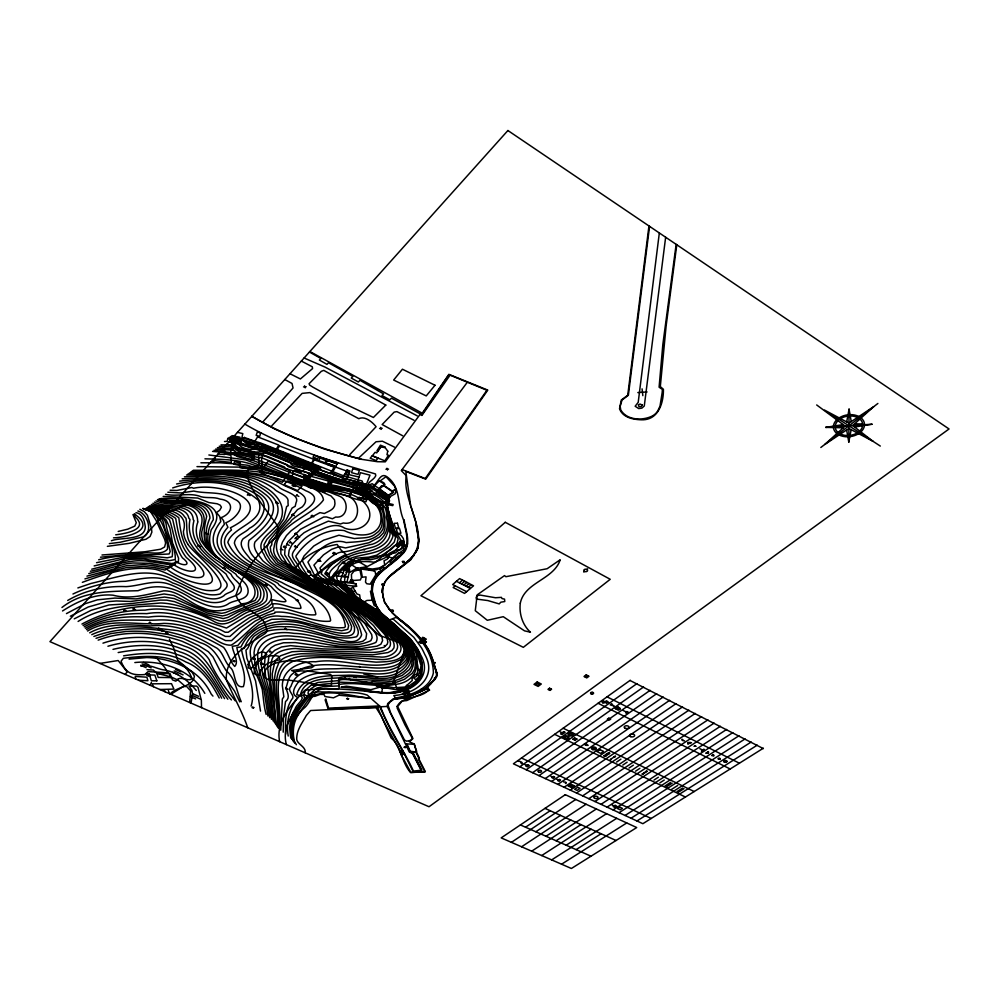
<?xml version="1.0" encoding="UTF-8"?>
<svg xmlns="http://www.w3.org/2000/svg" width="999" height="999" viewBox="0 0 999 999"><rect width="100%" height="100%" fill="white"/><g stroke="black" fill="none" stroke-linecap="round" stroke-linejoin="round"><path stroke-width="1.5" d="M213.411 459.19L213.661 462.125L211.226 461.638M275.899 724.675L272.215 673.9L275.037 660.689L280.544 655.794L291.908 651.76L300.899 651.236L372.59 654.882L387.937 652.572L391.995 650.461L393.943 647.876C395.579 640.097 387.949 634.877 383.741 629.495C364.685 613.661 344.58 598.988 322.789 587.125L291.833 566.158L284.653 554.645L285.04 548.401L287.849 541.92L300.462 529.308L323.688 517.032L326.561 516.958L332.417 518.756L335.676 517.02C348.226 518.756 349.675 499.675 339.073 496.053A13.049 8.716 9.9 0 0 336.163 494.905L330.007 492.332C305.607 485.514 282.193 473.913 257.23 468.119L247.677 465.247L237.887 464.11L220.192 462.774L200.886 462.799M276.723 725.886C279.957 706.181 269.318 683.878 277.797 665.559C279.982 656.48 293.231 654.682 301.111 653.746C327.285 653.933 353.471 656.081 379.558 656.942C389.448 658.491 404.408 649.862 394.205 639.335C373.751 617.657 347.827 601.086 322.115 586.151L296.853 569.018L288.461 555.506L289.173 550.137L291.833 544.867L300.025 536.176L304.071 532.717L311.725 528.508L328.334 521.153L340.434 523.988L343.344 522.964C360.614 526.361 362.362 500.112 347.215 496.203A19.543 13.037 9.7 0 0 342.857 494.48C313.873 487.225 285.989 475.349 257.28 466.421C240.934 459.29 222.49 459.378 204.945 458.816M277.535 727.097L277.535 726.623C281.73 707.255 270.517 684.228 280.969 666.72C284.59 660.127 294.131 657.305 301.336 656.268C327.834 654.782 354.233 658.266 380.569 659.477C391.983 660.514 409.14 652.584 396.64 639.884C374.538 618.344 348.289 600.411 321.441 585.164C313.149 579.82 302.635 575.337 298.139 566.008C296.541 561.276 289.91 557.192 293.294 551.873C298.738 543.481 306.193 535.714 315.721 532.03C324.987 528.296 334.902 521.853 344.717 528.171C358.316 533.516 376.311 522.539 367.482 506.593C357.617 491.171 336.238 492.145 320.729 487.137L276.024 471.59L245.717 459.852L208.866 454.982M328.534 580.332L328.534 579.595M615.684 708.766L616.783 707.841M616.907 707.904L617.994 706.98M616.67 709.253L619.018 707.492M847.851 436.8L848.788 442.12L848.838 436.763M848.85 435.502L849.013 415.984M849.025 414.685L849.075 409.128L850.037 414.635M344.493 576.361L344.505 574.8M420.854 769.792L412.45 753.396L409.34 752.047L387.212 706.443L387.687 703.558L393.256 698.751C409.877 697.389 428.409 691.083 436.613 675.449C433.603 651.148 417.407 631.405 397.689 617.919M214.61 457.867L214.573 460.701L231.356 462.4L230.931 455.344L224.575 453.808L224.5 454.545L218.044 454.021M382.08 592.182C382.03 576.136 400.562 569.48 410.077 559.353C432.917 536.138 401.635 502.934 406.268 475.724L401.298 470.629L467.107 382.542M278.371 728.308C284.565 706.68 266.658 672.315 294.006 660.888C320.679 653.571 349.138 659.877 376.161 662.15C384.977 661.663 405.569 662.499 403.908 648.913C399.8 637.574 388.986 631.156 379.67 624.562C360.651 610.202 342.495 594.417 320.766 584.178C307.355 580.494 302.784 567.494 296.079 557.242L295.929 556.081C306.031 540.509 325.487 527.884 344.28 530.581C355.632 536.363 375.537 538.523 380.432 523.538C384.752 502.322 361.913 494.205 345.691 490.571C298.564 487.362 259.628 454.47 212.55 451.411M405.07 546.191L406.805 546.465L404.458 546.203M230.619 454.12L231.131 448.751L232.892 444.193M420.729 663.174L422.127 663.099L420.754 663.174M435.164 677.934L434.528 677.709M648.95 225.949L627.722 395.304L621.291 400.012L619.517 408.728C622.677 417.557 633.091 419.543 641.308 419.792C658.229 420.492 663.661 403.121 663.411 389.298L660.314 386.588L666.158 325.686L676.785 244.78M649.562 226.361L628.371 395.254L622.027 400.05L620.167 406.343L620.754 409.927C626.91 420.479 642.682 420.916 652.534 415.896A17.208 12.562 -0.7 0 0 657.804 410.826L660.014 406.118L662.162 392.582L662.387 389.423L659.09 387.225L662.837 344.48L676.148 244.343M659.328 232.967L638.211 402.335L635.152 406.243L638.711 408.579L641.895 408.116L644.28 405.994L665.646 237.238M189.648 702.484L190.622 690.784L186.301 686.163L183.017 686.638L170.879 694.305M305.232 752.821C306.144 745.966 295.679 744.18 296.74 737.687C296.99 729.32 303.009 721.753 306.281 715.521L310.602 710.526L375.949 707.504L381.231 715.896L391.096 737.961C401.448 746.465 401.561 762.462 410.552 772.564L425.374 771.703L418.968 759.153L419.355 758.179L416.483 752.022L414.348 744.08L409.253 741.708L412.962 738.561L397.664 706.53L402.185 701.036L406.78 700.549L429.657 690.134C423.027 686.151 436.226 681.443 436.975 675.549L436.9 672.702L431.705 658.254M411.064 643.331C401.61 632.342 386.513 620.903 374.937 610.014L376.81 607.904M586.226 743.805L588.136 745.379L585.726 745.329M419.705 676.248L415.759 679.732L413.723 677.809L416.458 676.423L417.17 675.024L419.705 676.248L417.657 679.832L407.48 687.037L401.81 688.586L396.79 688.573L394.53 680.843M381.718 692.694L382.53 687.974M360.951 569.33L362.362 577.16L366.059 576.873L365.509 582.13L366.783 583.753L370.117 584.19L375.711 574.962L375.237 571.778L372.952 570.691L361.563 569.093L353.933 571.216L351.423 574.425L351.623 579.233L353.134 580.494L360.327 579.957L361.476 577.247L359.89 569.792M846.69 421.915L847.776 416.108M848.026 414.785L849.075 409.128M191.034 703.084L192.545 693.955L191.92 690.371L188.998 685.951L196.641 686.101L198.027 687.437L201.373 700.424L201.511 707.654M848.788 442.12L849.824 436.675M850.074 435.377L851.16 429.657M345.292 582.991L345.429 582.305M417.832 670.229L418.069 669.105M418.181 669.755L420.279 669.992M314.598 576.885L319.418 578.583L346.915 582.405L349.313 571.878L347.115 570.254M364.136 681.88L393.631 687.737L404.957 687.062L412.262 680.519L412.025 678.758L414.335 675.324L416.958 673.663C421.178 663.998 411.625 656.106 412.375 646.428L394.805 629.358L390.372 627.085L377.709 614.934L370.704 609.427L359.702 604.083L351.261 588.686L352.697 586.913L356.568 586.263L356.081 583.828L353.459 583.229L353.134 580.494M616.296 707.604L619.068 709.715L617.295 709.565L620.279 708.853L617.519 706.743M618.506 708.703L619.73 707.841M388.661 503.546L389.585 500.686L377.247 491.158L379.058 489.298L382.929 491.995L380.731 493.381M359.003 477.047L360.452 472.689L369.992 475.162L366.421 484.315L346.94 479.27L348.489 474.525L359.003 477.047L357.255 481.943M383.878 584.09L382.48 589.023L382.954 596.428M411.363 643.344L416.858 652.26L421.141 666.033L418.931 673.588L417.17 675.024M387.724 558.404L388.823 555.506M387.999 558.091L388.836 555.881M388.561 557.467L388.873 556.655M387.874 504.657L388.399 503.421L393.144 504.532L392.769 505.619L387.874 504.657L385.826 508.241M249.138 467.957L246.578 473.801C251.785 493.331 265.672 509.015 277.123 525.212C278.721 529.482 277.784 534.29 275.2 537.974C257.218 553.346 243.182 572.29 236.076 594.867C240.197 612.162 266.858 611.575 266.646 631.98L265.122 633.566C248.601 644.318 224.962 656.106 226.323 679.67C233.067 695.928 241.983 711.101 247.764 727.796M279.633 741.683C275.449 720.941 291.945 704.133 304.77 690.334C326.785 687.312 350.599 689.322 372.215 692.045L386.788 693.343C399.5 693.206 412.662 688.461 420.392 677.971C420.079 673.064 421.153 670.104 422.202 664.997C420.142 653.134 414.098 641.882 404.67 634.278M419.667 673.089L422.102 664.947L418.381 652.297M311.526 473.364C314.348 466.758 290.896 469.093 290.572 462.799C270.791 453.696 250.2 446.615 228.946 441.87M314.023 471.715L314.947 469.043L296.928 463.673C294.118 464.972 294.068 461.925 293.718 460.689L276.186 452.709L268.918 450.387L266.633 450.262L266.109 451.698L254.008 452.11L238.374 448.264L235.09 444.567L234.952 442.12L232.218 441.321L231.256 444.967L220.991 444.855M317.32 469.905L318.044 468.419L306.718 463.861L295.379 460.839L293.906 460.039L293.918 458.816L269.892 448.801C260.776 443.631 249.263 451.173 241.184 442.732L241.096 441.258L227.984 438.199M326.361 460.252L325.075 462.824L318.594 460.564L320.167 458.054M308.666 474.95L306.231 479.32L324.912 485.127L350.649 490.222L363.636 493.881L368.194 495.629L380.844 503.346L382.555 505.631L384.74 516.171L384.965 528.346L383.666 532.642L379.458 537.062L369.068 542.707L345.517 547.927L339.385 546.59L331.643 549.325L323.451 554.92L313.911 565.134L317.532 571.603L317.607 574.125L319.63 576.435L336.788 589.772L346.878 595.704C365.072 608.978 383.266 622.527 399.575 638.049C404.183 644.08 410.114 652.135 406.106 659.927C389.872 679.345 361.426 667.145 340.172 668.606C323.751 669.555 297.24 665.996 290.984 686.338C285.976 690.921 296.341 695.554 291.72 699.437C285.302 709.465 285.165 722.489 285.714 734.078M316.945 469.842L314.473 474.263L357.23 486.438L357.779 488.336L366.346 490.596L368.856 489.572L386.226 500.274L385.926 504.258L387.699 508.541L392.719 532.217L395.604 537.35L394.218 542.17L389.71 546.728L376.698 555.182L368.993 557.117L355.844 558.229L348.251 561.913L341.296 568.681L340.147 572.552L336.663 577.372L337.362 580.219L354.62 596.828L375.324 610.664L382.979 617.557C399.125 628.421 422.477 649.85 410.776 671.465C400.986 681.955 385.477 683.204 372.065 681.418C371.079 685.326 334.777 674.063 338.848 683.116C331.993 683.803 324.875 683.566 318.044 684.964C314.248 685.913 303.871 692.22 309.815 695.379C299.45 708.603 286.451 723.913 293.681 741.832M415.971 683.366L420.279 677.834L420.691 674.35L419.93 673.463M331.243 579.707C337.987 572.102 345.142 565.946 354.483 561.201L360.164 562.549L367.207 566.608L375.874 562.037L394.667 545.579M392.532 613.074L384.503 602.31L382.242 592.195L383.728 584.053L381.73 584.515L383.803 585.139L385.714 580.894L389.485 576.685L410.776 559.777L417.994 548.226L418.906 540.409L418.281 536.176L415.871 522.502L411.138 507.08M449.762 375.624L421.903 415.434L419.955 414.51L385.302 461.85L377.435 461.713L361.188 459.265L324.138 448.963L295.192 438.074L274.613 428.946L251.723 416.433M605.107 702.272L606.281 700.774L607.479 701.373L606.318 702.871L602.659 701.036M251.149 706.106C256.843 687.062 244.368 667.344 241.396 648.826L244.181 648.388C253.833 620.679 288.461 620.754 311.713 628.571C318.119 627.584 356.131 646.003 354.47 628.321L354.608 627.597C342.357 594.617 302.847 586.713 275.374 571.453C264.036 565.971 244.805 555.506 248.988 540.422C262.675 529.657 286.563 509.415 264.448 493.693C241.221 475.112 209.965 477.197 182.155 478.833M151.398 682.429L150.112 685.264M391.333 610.377L392.595 611.488L393.406 610.938L392.844 610.227L391.371 610.339L393.219 611.251M263.149 421.566L293.044 387.999L292.033 383.466L284.79 379.533M337.924 572.714L340.372 569.992M338.374 572.452L340.222 570.379M338.811 572.19L340.085 570.766M405.619 563.286L414.011 555.481M430.532 683.753L434.927 679.17M239.673 467.569L249.138 468.943L260.677 467.52L261.988 465.621L261.563 457.929L262.387 455.994L263.624 455.544L300.899 470.641C322.165 476.685 343.294 485.589 365.222 489.71L368.843 486.863L371.853 486.875C377.322 485.039 379.795 472.102 386.463 476.461C401.373 486.276 397.177 505.506 403.559 519.88M123.826 610.676L124.688 609.765M271.753 425.811L302.135 393.381L309.927 392.595L358.803 418.693C364.91 415.634 372.39 422.077 376.086 426.723L349.675 454.72M132.967 609.215L133.829 608.291M205.082 533.578L206.044 532.542M197.964 546.278L198.926 545.267M247.29 495.029L248.314 493.943M425.537 689.048L430.669 683.803M329.021 579.482L327.46 582.317L327.972 583.753L339.498 585.277L351.261 588.686M149.063 623.014L149.937 622.115M275.724 502.897L276.773 501.81M157.992 628.983L158.866 628.096M375.711 574.962L378.484 572.102L379.57 572.589L375.124 577.672L372.078 583.803L370.891 583.541M161.651 630.881L162.525 629.982M222.952 568.231L223.901 567.245M296.116 495.829L297.19 494.742M165.447 633.066L166.321 632.167M291.745 515.122L292.794 514.06M311.039 516.246L312.1 515.184M294.68 534.09L295.716 533.054M280.319 549.425L281.343 548.414M283.329 547.052L284.353 546.028M286.576 544.842L287.6 543.831M289.648 542.844L290.684 541.833M294.992 538.698L296.029 537.674M296.94 536.825L297.977 535.801M294.48 546.753L295.517 545.741M402.41 561.513L403.596 562.762L404.508 562.212L404.008 561.426L402.46 561.475L404.32 562.487M264.723 585.102L265.697 584.153M691.495 742.682L689.984 743.443L687.924 742.644M285.739 579.507L286.738 578.546M292.52 472.49L294.942 470.317L301.086 472.302L304.245 469.418M683.141 740.047C681.43 737.849 680.781 741.071 684.515 740.833M359.253 457.505L376.049 441.758L382.405 441.208L394.43 447.102M284.59 629.158L285.552 628.259M269.505 651.947L270.442 651.073M397.215 546.303L402.422 541.52M402.734 562.587L404.008 561.426M383.079 556.218L385.664 553.883M383.953 555.781L385.302 554.57M384.39 555.569L385.114 554.92M382.305 585.252L383.479 584.103M690.584 742.457L688.161 742.482M406.518 685.814L407.317 685.102M407.043 685.564L408.491 686.151M273.251 694.492L274.163 693.681M285.602 688.723L286.526 687.911M391.683 611.338L392.907 610.252M389.21 576.56L410.214 559.428L416.133 551.96L417.832 548.189L418.731 540.397L415.696 522.502M344.255 678.908L345.217 678.071M455.182 585.801L453.159 587.537L464.585 593.394L473.538 585.801L459.602 578.596L452.709 584.527L466.62 591.67M459.378 582.804L462.525 580.107M348.401 679.258L349.375 678.433M461.588 583.94L464.735 581.243M353.908 677.072L354.882 676.236M463.786 585.077L466.933 582.392M465.996 586.213L469.143 583.528M468.194 587.337L471.341 584.665M377.722 707.392L379.433 705.956C386.089 721.403 393.681 736.001 402.31 750.336L399.475 750.411C392.445 735.976 383.454 722.702 377.722 707.392L328.097 708.878L325.15 699.999L325.749 698.9L328.534 708.116L379.433 705.956M420.142 642.694L425.087 638.548M403.596 694.355L408.291 690.534M583.703 572.015L584.49 571.378M586.875 569.48L587.662 568.843M520.654 762.612C523.339 766.171 523.563 760.838 517.669 761.238M877.884 403.459L820.828 447.49M549.75 690.047L550.998 689.123M584.89 676.635L586.625 675.361M630.307 680.219L513.399 763.81L642.856 823.7L763.323 748.226M519.83 766.795L636.937 683.616M611.85 703.733L610.227 704.882L614.135 706.056L611.313 704.108M526.236 769.754L643.543 686.987M572.951 739.223L574.7 737.986L576.898 739.06L575.149 740.284L572.951 739.223L576.898 739.06M608.853 718.718L608.304 719.105L609.777 719.193M532.617 772.702L650.112 690.346M538.961 775.636L656.655 693.693M545.292 778.571L663.161 697.015M551.585 781.48L669.63 700.324M385.227 619.143L386.188 618.481M557.854 784.377L676.086 703.621M603.983 755.831L608.666 752.647L609.865 753.221L605.194 756.405L603.983 755.831L606.356 755.606L606.293 754.27L608.666 754.045L608.653 752.647M565.734 782.941C564.273 784.715 568.706 781.618 563.648 781.98M564.098 787.262L682.504 706.905M568.331 786.051L571.016 784.227L574.425 785.813L571.728 787.624L568.331 786.051L574.425 785.813M615.272 756.168L610.164 759.627L611.026 759.34M570.304 790.147L688.885 710.177M616.57 762.075L620.903 759.165M525.549 827.222L550.187 810.713M576.498 793.006L695.254 713.423M622.814 765.072L627.147 762.175M511.413 842.344L575.724 799.475M347.627 566.033L353.459 562.162M348.551 565.721L352.984 562.774M349.463 565.397L352.497 563.386M350.387 565.072L352.01 563.985M582.654 795.853L701.573 716.658M629.02 768.056L633.366 765.172M535.814 831.767L560.514 815.384M588.798 798.688L707.879 719.879M635.539 771.191L639.897 768.318M521.578 846.777L586.076 804.232M594.904 801.523L714.148 723.089M546.003 836.275L570.779 820.017M642.057 774.312L647.102 771.016M600.986 804.332L720.391 726.285M531.68 851.173L596.353 808.965M607.042 807.13L726.61 729.457M556.118 840.758L580.956 824.625M653.995 780.044L658.366 777.222M702.085 750.249L702.834 749.762M701.635 750.761L703.683 749.437M701.41 751.023L704.095 749.275M541.708 855.544L606.555 813.661M613.074 809.927L732.804 732.629M411.488 686.138L414.785 684.015M659.864 782.866L664.235 780.044M705.893 753.234L708.453 751.585M566.171 845.204L591.071 829.207M619.08 812.699L738.96 735.776M711.85 755.644L713.423 754.632M664.984 786.001L670.616 782.392M551.673 859.889L616.683 818.318M666.558 786.75L672.19 783.154M625.062 815.471L745.092 738.91M576.148 849.625L601.111 833.74M671.465 789.447L677.734 785.464M631.018 818.231L751.198 742.032M561.563 864.197L626.735 822.951M677.047 791.595L682.692 788.024M678.371 792.219L684.015 788.661M636.95 820.966L757.267 745.142M356.181 568.506L349.962 572.352L344.293 567.969M67.707 600.461C85.165 590.172 105.894 585.739 125.974 586.638C139.336 585.938 152.51 580.044 165.921 583.229C185.115 588.286 205.682 609.939 225.724 600.062C230.394 596.028 244.705 595.791 240.597 586.425C238.636 581.468 232.892 579.258 231.056 574.188C214.398 560.938 186.95 546.141 194.006 520.554L193.269 519.755C192.32 502.734 164.947 508.316 154.42 502.06M62.537 610.963C77.51 601.311 94.93 593.443 113.149 595.204C130.207 599.762 146.965 594.542 163.524 590.859C178.709 590.222 189.66 603.671 203.484 607.991C216.408 614.16 230.806 608.99 242.982 603.658C255.207 602.747 258.566 591.158 251.111 582.717C236.301 567.844 214.161 560.377 202.422 542.644C195.654 534.028 204.083 525.124 201.548 516.171C194.33 499.8 170.879 505.544 157.505 499.637M125.137 674.387L127.185 671.927L118.182 660.526L99.937 663.411M170.055 693.955C176.423 686.625 193.094 687.062 194.405 676.211L192.108 672.165L177.672 660.264L173.601 647.789L169.38 639.21M66.458 613.598L85.39 603.633L97.39 599.837L114.798 598.089L136.039 598.901L164.048 593.968L173.976 595.479L196.066 606.655L208.079 611.425L221.666 613.324L225.587 612.562L255.22 600.387L257.492 596.828L257.867 594.155C258.441 583.791 246.566 577.322 238.699 572.752L221.541 560.601M87.587 631.006C110.839 616.957 138.461 625.898 163.749 623.388C178.521 623.501 192.807 627.896 205.981 634.365C214.385 637.662 221.591 645.616 231.131 645.154C247.215 636.038 259.253 612.512 281.568 616.445C303.197 615.996 323.114 629.832 344.555 627.547L345.329 626.51C343.294 604.557 317.457 595.579 300.562 586.8C276.661 573.289 240.047 570.441 227.822 542.345C232.567 526.036 267.195 522.015 258.479 500.487C235.864 480.107 200.687 478.459 172.677 487.924L172.677 487.924M86.476 629.632C108.079 616.371 133.991 621.253 157.817 620.017C178.097 618.943 197.552 626.311 215.26 635.526L225.562 640.571L231.568 640.621L242.582 630.282L255.095 621.103L267.07 615.259L274.812 613.174L274.825 612.187C293.893 610.501 311.313 622.839 330.032 621.203L330.644 620.367C327.06 597.877 298.676 592.382 281.905 582.504L266.358 575.362C253.983 569.043 206.93 549.925 231.481 530.007L230.419 527.784C281.93 501.585 220.105 482.255 193.581 488.249L191.833 487.512L176.91 490.447L170.105 490.234M415.871 683.441L414.51 682.954L415.996 682.916M70.355 616.221L88.249 606.992L106.743 601.735L116.433 600.961L130.457 601.485L164.573 597.065L174.263 598.563L207.73 613.124L222.452 615.958L226.81 614.959L257.405 601.86L259.877 598.801C266.895 578.284 231.081 573.251 222.19 561.076M72.952 594.005C89.211 586.376 107.38 581.505 125.337 581.293C140.896 579.083 158.242 573.863 172.665 582.966C187.637 587.187 208.691 606.368 223.888 595.729C226.548 592.045 236.701 592.17 233.891 585.714C231.443 581.768 227.922 578.508 226.099 574.088C209.053 560.302 184.765 544.88 189.997 519.443L188.886 518.244C186.264 504.632 162.238 509.053 152.884 503.271M89.673 632.829C108.092 622.652 130.082 624.675 150.237 625.973C176.736 623.064 201.224 634.74 223.614 647.377C228.321 653.121 229.92 661.538 234.728 666.445C239.46 661.638 232.717 652.247 232.305 646.328L237.874 645.454L247.927 633.553L259.091 624.825L271.765 619.293L282.242 619.03L296.778 620.679L327.123 628.433L341.633 630.744L347.827 629.308L348.651 625.661C335.115 589.947 289.797 585.339 260.664 567.956C249.563 562.762 238.162 555.556 234.378 543.081C235.202 535.202 244.955 533.291 249.525 528.234C261.526 522.34 271.391 503.996 257.392 495.005C233.591 479.582 203.671 478.171 176.598 483.991M85.365 628.246C104.458 617.382 127.06 615.884 148.539 617.145C172.952 613.261 196.303 623.364 218.069 632.617L225.374 636.413L229.882 636.45L238.836 628.546L252.372 619.305L273.838 610.002L273.876 608.016C288.212 606.755 301.323 616.058 315.409 614.81L315.859 614.185C313.037 596.878 290.971 593.556 278.821 584.752L278.122 583.503C260.489 572.127 201.174 556.793 227.922 527.185L225.799 522.739C234.615 519.767 248.589 504.77 234.328 499.125C222.078 490.821 206.993 494.18 193.794 491.046L181.106 492.957L167.857 492.232M345.954 572.315L347.927 571.278M393.906 699.063L406.181 697.414L414.235 694.005M74.238 618.843L91.109 610.327L108.953 604.969L130.532 603.658L160.302 600.099L166.721 600.149L174.538 601.635L207.38 614.81L223.239 618.593L228.034 617.345L238.262 611.825L259.578 603.321L262.25 600.761C273.077 579.745 231.631 573.401 222.839 561.55M91.771 634.652C118.581 622.215 149.463 627.509 177.76 630.644C191.995 633.578 204.52 641.333 217.07 648.239C223.639 653.046 224.688 662.886 231.156 668.343C235.677 673.351 233.916 688.611 243.369 686.613C247.702 673.776 238.823 660.139 236.85 647.577L241.034 646.915C253.421 619.929 286.663 616.745 311.638 626.41C317.357 626.273 351.236 641.046 351.423 627.722L351.636 626.635C348.052 616.408 341.458 607.08 332.068 601.46A201.498 115.759 10.7 0 0 313.411 590.409C292.445 579.782 269.305 572.652 250.2 558.928C246.316 553.359 237.387 545.816 243.032 538.811C256.581 530.069 280.657 510.526 261.763 495.067C238.374 477.397 207.317 477.797 179.62 481.143M84.241 626.848C103.234 616.246 125.275 612.887 146.803 613.648C172.715 609.165 196.915 621.266 220.304 629.707L225.187 632.242L228.197 632.267L249.65 617.519L268.656 609.49L272.852 606.818L272.914 603.833C282.505 602.984 291.271 609.215 300.687 608.391L300.986 607.966C298.938 594.942 280.919 594.855 274.688 585.114C255.507 571.578 196.853 557.13 224.363 524.35L223.551 520.604L221.154 517.657C233.254 513.049 234.478 500.711 219.955 499.088C213.848 496.64 207.193 498.376 200.974 496.728C190.06 492.132 177.21 496.953 165.534 494.318M61.95 607.492C83.991 590.047 111.925 591.52 138.012 590.709C158.017 582.904 174.763 587.312 192.033 598.838C202.61 603.858 216.159 610.926 227.547 604.383C233.267 599.525 248.876 600.786 248.114 590.471C247.64 583.616 241.358 579.932 236.775 575.786L236.026 574.3L219.256 562.087C205.969 553.833 191.184 538.661 198.014 521.665L197.652 521.266C197.452 501.186 168.456 506.98 155.956 500.849M78.097 621.453C102.785 605.569 132.467 605.531 160.614 602.984C181.256 603.546 199.725 614.46 218.968 620.729C230.507 623.576 238.699 611.55 249.413 609.49C255.344 606.755 262.387 605.931 266.421 600.549C273.439 578.733 233.754 574.15 223.489 562.037M83.092 625.461C102.023 615.059 123.526 610.239 145.055 610.127C172.49 604.994 197.552 619.193 222.552 626.773L226.511 628.059L246.928 615.721L267.832 607.08L271.878 603.633L271.94 599.625C299.25 605.943 279.433 597.227 271.291 586.725C250.687 570.916 192.507 557.38 220.791 521.528L219.705 516.508L216.496 512.562L219.73 510.227L221.453 507.23L220.205 505.182L217.183 503.771L208.853 502.559L197.702 498.039L163.174 496.441M93.881 636.475C127.622 624.088 167.944 627.135 200.225 642.669C214.373 646.753 219.143 659.303 226.086 670.554C235.789 678.783 236.413 691.158 241.271 701.735M394.193 692.407C404.807 692.157 414.51 685.714 420.966 677.684C424.463 665.384 420.404 652.672 413.111 642.582L412.025 643.306L413.499 643.056L410.414 639.522L380.482 612.275L376.074 605.531L372.265 591.708L372.49 584.89L375.237 578.521L381.156 571.703L403.908 552.509L407.53 543.706L395.417 552.859L354.97 561.001L353.521 559.89L328.246 579.495L328.047 595.604L367.757 625.162L379.333 635.364L406.805 645.217L392.707 683.503L370.916 689.685L346.316 686.176L340.984 687.287C363.112 687.487 386.251 698.426 407.692 688.511M81.943 624.05C122.602 602.222 174.45 598.676 215.26 622.165C228.746 628.846 238.936 614.26 251.024 610.951C262.075 608.891 278.709 601.535 267.894 588.324C250.2 569.53 199.925 565.734 211.313 529.67C234.615 498.926 177.06 497.802 160.864 498.513M96.016 638.311L110.727 633.628L125.687 631.505A91.159 51.449 11.4 0 1 150.674 632.03L168.756 634.552L183.604 638.573L198.314 645.429L208.416 651.76L212.987 656.905L220.592 671.84L234.44 690.896L239.785 701.922M98.164 640.147C124.925 629.807 155.107 632.055 181.88 641.196C191.858 645.766 203.297 650.012 209.303 659.839C215.222 675.037 225.387 687.849 235.152 700.736M77.86 587.936L90.872 583.503C117.095 577.372 148.501 565.134 173.951 580.394C188.174 585.951 204.183 598.351 220.155 593.943C224.713 588.623 230.956 586.65 224.226 579.907C217.083 565.397 199.788 558.778 191.371 544.842C185.265 537.137 187.662 527.247 185.989 518.319L184.503 516.733C178.858 506.768 160.889 509.19 151.361 504.483M163.811 514.56L186.388 504.47L186.638 503.471L179.92 496.578M414.048 693.855C424.038 691.345 431.605 684.115 436.825 675.524L436.75 672.702M425.661 689.123L406.031 697.252M386.238 620.267L387.649 619.705M82.343 582.342C105.632 573.751 130.657 565.234 155.832 569.455C173.389 574.15 187.824 587.362 206.144 590.409C246.204 594.168 192.707 552.772 188.174 544.592M388.399 620.329L396.703 617.157C412.125 629.432 429.071 642.507 433.491 662.886M380.419 616.995L382.492 616.221M355.806 568.643L367.207 566.608M408.379 641.97L409.827 641.495M411.026 640.484L409.665 640.933L410.726 641.995L412.137 641.758M102.959 643.156C129.346 634.353 158.966 635.826 184.653 646.241C210.002 653.858 215.21 682.329 231.431 699.937M84.927 578.921L106.831 572.29L126.398 567.632L143.581 566.47L154.608 567.519L165.047 570.054L166.433 569.018C190.846 587.474 238.674 594.979 194.006 556.618C182.53 546.553 180.544 531.643 178.833 517.794C170.529 510.814 158.878 509.415 148.676 506.468M107.917 646.241C132.055 639.248 158.841 639.697 182.268 649.075C206.056 656.143 214.211 681.218 227.872 699.225M687.911 744.243L688.711 743.656L687.649 742.831M86.938 576.136L126.336 565.734L143.619 564.622L153.396 565.571L166.683 568.419L169.355 567.956L169.468 566.333C187.562 580.831 223.614 584.89 190.135 557.03C180.07 546.378 178.084 531.943 175.687 518.381C167.632 512.262 157.343 509.615 147.577 507.192M112.987 649.375C134.815 644.118 158.766 643.506 179.895 651.897C202.248 658.491 213.174 680.219 224.563 698.626M88.749 573.576L126.286 563.823L132.83 562.986L149.675 563.286L168.332 566.783L172.34 566.083L172.502 563.661C184.64 573.389 208.691 576.048 186.276 557.442C177.41 546.253 175.874 532.18 172.552 518.968C164.935 513.311 155.881 509.74 146.491 507.904M365.222 484.003L361.513 485.164C316.009 475.699 275.537 450.287 230.082 440.596M118.207 531.456L127.847 529.145L134.803 526.086L136.289 522.714L132.967 514.572M118.169 652.547C137.612 649.025 158.729 647.215 177.522 654.707C198.664 660.888 212.125 679.42 221.666 698.201M90.347 571.253C110.664 567.182 130.719 557.305 151.836 561.875L172.477 565.134L175.325 564.223L175.549 560.963C181.431 566.271 193.606 566.495 182.43 557.854C174.488 546.241 173.963 532.28 169.43 519.542C162.7 513.636 154.321 510.114 145.429 508.578M341.121 605.332L356.693 601.673L379.47 616.046L385.552 617.432M96.553 562.687L122.203 557.479L136.401 556.268L151.011 556.143L167.233 557.804L172.178 556.768C174.338 545.054 164.972 534.153 163.524 522.564C160.439 514.11 151.91 510.576 143.806 508.903M91.721 569.193L130.769 559.253L143.719 559.04L171.616 563.498L178.309 562.35L178.596 558.266L172.565 543.006L169.892 528.084L166.309 520.129L161.176 515.047L157.867 513.249L144.405 509.228M404.233 690.284L387.312 693.244L369.368 691.57L362.088 689.884M606.755 702.309L605.444 701.835M94.143 565.933L124.188 558.741L133.591 557.754L150.374 557.942L169.43 560.664L175.25 559.552C175.986 547.215 167.12 535.789 166.009 523.289C162.562 514.123 152.785 510.939 144.093 509.065M356.168 568.643L358.229 568.256M607.067 701.897L608.691 702.422L606.318 702.871M392.17 693.144C412.312 692.095 433.341 676.585 420.554 654.732A140.547 83.029 9 0 0 417.42 648.501L410.139 638.511L389.31 620.192M406.968 688.86L397.028 689.872L376.361 686.201M98.689 559.752C121.791 553.821 145.904 555.419 169.106 553.97L170.205 551.51C166.496 535.839 163.262 511.538 143.469 508.728M833.416 427.56L825.711 427.385L833.416 426.148M835.239 425.861L843.268 424.575M854.595 427.023L862.636 425.736M864.472 425.449L872.239 424.213L864.51 424.737M115.709 534.815C123.214 533.891 149.338 530.044 135.652 517.357L133.616 514.323M113.511 537.824C125.986 537.524 156.581 530.794 135.989 515.109L134.628 513.686M355.294 591.321L353.271 591.67M111.389 540.759C120.367 537.05 145.08 540.834 145.292 526.935C144.605 521.128 142.82 513.786 136.014 512.612M123.589 655.831C144.43 652.547 166.958 651.136 185.976 662.05C202.085 668.231 211.526 683.453 219.231 697.989M129.058 659.128L146.716 657.554C172.49 658.216 199.613 669.492 211.214 694.093L212.962 696.091M100.487 557.205L142.033 553.271C150.037 551.598 161.651 555.706 167.407 549.25C168.781 539.023 161.001 529.745 158.092 520.317C155.807 513.636 149.825 509.79 143.169 508.566M394.355 698.726L406.106 697.327M308.679 474.937L309.74 473.538L288.811 466.87L287.45 466.096L287.45 464.885L268.606 456.855C258.104 452.535 244.518 457.267 234.877 448.763L234.79 447.302L233.154 446.828L232.58 449.001L217.445 447.652M101.985 554.994L144.855 551.773L160.627 549.225L164.598 546.99L165.622 543.019L164.723 539.448L156.056 520.354L150.499 511.638L142.869 508.379M134.84 662.562C161.089 659.69 190.896 669.293 204.82 693.368M140.809 666.071C149.613 663.636 156.443 669.105 164.81 670.067C177.81 672.602 188.049 680.444 196.266 690.484M107.38 546.341L129.121 543.356L145.941 539.26L150.1 536.463L151.873 532.117L151.486 528.608L147.377 515.209L144.143 511.5L139.823 509.278M404.67 753.995L401.036 754.257L399.5 750.811L402.884 750.599M303.521 386.925L306.218 386.738M614.909 756.405L615.559 756.368M614.41 756.743L615.059 756.705M613.935 757.067L614.585 757.017M637.837 392.57L647.09 391.945M825.711 427.385L833.391 426.86M835.176 426.735L862.711 424.862M346.915 582.405L352.772 582.005M379.545 428.509L382.192 428.334M282.467 453.371L285.027 453.209M397.639 533.416L400.936 533.204L399.513 528.508L396.203 528.721L397.639 533.416L401.223 535.427L403.359 538.573L404.345 544.243L403.521 549.55L401.136 551.985C390.022 556.992 383.791 572.09 369.355 570.079M385.939 469.243L388.511 469.08M109.328 543.618L120.117 542.27L143.257 536.925C153.571 532.067 147.577 513.511 137.874 510.988M296.241 600.436L298.501 600.324M286.388 744.617C281.031 724.675 296.253 708.378 308.591 694.804C314.435 690.434 322.202 692.507 328.908 691.845C341.646 693.094 354.907 690.908 367.207 695.079L380.507 706.78L387.212 706.443M232.904 661.263L235.052 661.163M312.762 685.252L314.935 685.152M346.603 698.801L348.776 698.688M251.998 707.629L254.083 707.542M403.896 747.302L405.994 747.202M723.751 761.488L726.985 761.35A1.623 0.912 -1.3 0 0 724.6 760.626A1.623 0.912 -1.3 0 0 724.525 762.212A1.623 0.912 -1.3 0 0 726.985 761.425M645.804 771.465L646.89 771.415M645.816 771.59L646.915 771.54M644.205 772.514L645.317 772.589M642.457 773.663L643.543 773.613M642.469 773.775L643.568 773.738M403.796 541.058L401.236 541.071M372.24 600.249L366.92 600.449L364.098 601.997L366.346 605.431L365.359 605.094M159.852 689.51L173.926 689.085L171.491 683.691L152.16 683.828L153.446 686.713M196.978 466.62L238.986 467.12L256.743 469.605L293.531 480.294L314.735 488.424L329.483 495.329A6.543 4.371 10.1 0 1 330.944 495.904L334.553 499.887L334.977 503.696C334.727 509.665 328.459 511.226 324.363 513.498L319.992 512.624L303.708 521.428L291.121 530.769L286.476 535.526L282.417 542.12L280.919 546.653L280.856 553.783L286.8 563.299L321.541 587.025L344.205 600.549C355.831 607.542 422.527 651.198 371.391 652.447C346.141 651.323 320.791 651.398 295.679 648.476C286.725 648.688 271.041 651.71 271.453 663.224L270.991 663.736C268.107 683.553 275.662 703.483 275.137 723.488M184.428 476.835C214.285 475.611 248.276 473.339 271.691 495.891C289.073 514.035 266.533 529.557 254.932 542.02C252.21 548.901 259.253 555.581 262.7 560.676C277.597 573.913 298.451 579.108 315.634 589.023C330.082 597.539 346.965 605.257 354.108 621.54C355.981 625.998 360.889 632.005 356.618 636.7C332.804 642.819 308.778 625.199 284.228 626.798C274.3 625.824 264.123 628.746 256.181 634.777C250.062 637.587 250.212 647.352 245.941 650.074L246.903 658.304L255.582 680.968L260.514 711.101M224.5 441.508L227.21 441.383L227.722 438.598L238.024 441.695L238.137 443.656C241.795 449.413 251.174 449.987 257.542 449.1C269.543 446.478 281.818 455.044 293.818 459.752C296.366 465.746 310.876 463.499 316.633 468.818L311.888 476.585L355.607 488.211L355.881 489.16L366.521 492.02C372.377 492.907 383.366 499.35 386.101 504.707M220.492 451.298L224.812 451.386L223.838 447.564M854.632 423.801L862.674 423.988M835.239 427.609L843.256 427.797M219.206 446.266L231.918 446.99L232.68 444.08L234.865 444.717L234.977 446.665L237.6 449.612L252.859 453.384L263.886 453.758L264.46 452.547L317.819 473.538L355.032 485.039L364.023 486.201L368.181 484.64L369.068 482.554C370.791 480.694 377.547 476.66 375.462 473.938C330.731 460.889 285.277 447.827 244.855 424.113M146.978 669.667L153.409 670.054L156.955 673.413L170.804 676.81L178.197 680.219L185.514 686.625M187.962 473.963C217.12 474.013 249.088 470.329 274.138 488.848C277.397 492.919 289.535 495.429 287.974 502.072L288.187 505.644L286.638 506.543L283.716 519.093L276.96 528.721L267.02 539.198L264.011 544.78L264.485 549.65L266.795 554.757L270.342 560.589L274.375 564.622L324.775 592.057L349.837 609.29L360.876 623.064L366.645 633.628L365.896 638.861L362.862 641.258C339.972 647.739 317.07 633.89 294.043 633.366C279.995 631.181 260.427 632.817 254.745 648.301L254.033 652.647L254.832 662.662L256.706 670.204L264.023 689.847L267.957 716.083M168.032 672.802L148.102 671.59L144.855 674.562C133.004 675.374 126.124 674.15 121.041 661.263L123.314 658.304C144.655 655.619 184.128 651.835 191.87 678.783C187.6 682.217 179.62 674.562 175.886 681.156L172.452 679.869L170.105 673.713L168.032 672.802L164.585 667.257L155.507 656.568M186.526 475.012L222.465 474.5L244.343 477.435A52.922 34.366 12.5 0 1 262.275 485.676C274.151 491.658 286.089 503.833 281.343 518.244C277.198 531.381 252.435 538.586 263.886 554.333C266.908 562.3 273.664 567.332 281.281 570.566C299.613 580.307 319.118 588.049 336.139 600.087C348.876 607.367 358.653 620.704 361.638 634.865C357.18 647.901 338.736 638.149 329.845 637.587C310.889 632.479 290.734 627.172 271.016 630.357C258.554 632.092 248.014 643.156 250.612 656.218C252.21 668.094 259.053 678.321 262.337 689.697C263.399 697.989 263.861 706.368 266.159 714.447M356.568 586.263C342.17 585.064 327.572 582.692 313.561 579.058M189.36 472.952C219.418 473.051 251.636 470.005 278.446 486.75C282.505 491.421 300.537 493.943 296.004 502.822L295.192 506.281L292.083 508.091L286.089 519.942L269.468 540.621L266.995 547.377L269.718 555.182L276.211 563.586L291.508 571.615L324.613 591.321L351.498 609.278L356.381 613.536L365.11 623.925L371.715 634.652L372.115 637.762L370.879 640.671C347.115 651.972 319.867 637.662 295.117 636.438C281.793 634.715 264.51 636.238 258.304 650.199L257.567 653.958L258.004 663.736L259.69 672.439L265.722 690.009L269.718 717.707M138.599 680.244L147.914 680.706L146.903 677.21L135.24 676.398L135.677 678.983M356.081 583.828L320.179 579.158L315.359 576.373L324.712 568.643L345.055 556.006L354.483 561.201M190.697 471.99C221.753 472.527 254.345 469.18 282.779 484.64C290.172 489.173 314.41 494.542 302.197 506.93L297.527 509.64L280.045 529.907L271.903 542.057L271.74 544.755L270.254 547.09L270.766 551.286L272.64 555.606L278.059 562.537L288.286 567.907L321.166 588.773C337.237 598.451 354.295 607.717 366.583 622.115C370.292 627.959 380.656 634.84 375.849 642.469C350.337 653.021 321.541 641.595 295.192 639.51C282.954 638.111 268.207 640.072 261.85 652.085L261.189 664.81L262.675 674.662L267.42 690.159L271.441 719.317M192.008 471.091C230.856 469.992 270.991 470.529 305.731 490.721C329.795 500.112 297.939 512.949 291.034 520.929L290.846 521.64C283.154 528.259 275.387 536.725 274.126 547.077C271.678 553.808 278.459 562.062 285.04 564.185L343.156 601.423L362.05 614.71L373.564 625.636L381.843 636.7L382.605 640.659L380.831 644.268L377.01 646.153L361.675 648.426L324.613 646.665L295.279 642.582L283.404 642.782L275.225 645.204L271.241 647.602L265.409 653.97L264.373 665.883L265.659 676.885L269.118 690.321L273.077 720.891M215.722 449.013C221.316 449.825 233.167 449.687 234.765 450.836L236.064 452.297L259.503 457.854L260.614 457.342L284.34 466.958L285.252 468.281L306.905 475.599L304.633 479.333L306.243 480.069C330.232 493.231 392.42 483.641 383.029 528.933C376.074 542.182 358.629 541.495 346.166 542.594C331.281 537.1 316.358 551.073 307.929 562.125L314.023 574.325L316.758 577.21L330.731 587.549L345.017 595.691C363.299 609.015 381.456 622.714 398.401 637.674C402.335 642.819 407.417 648.851 406.143 655.756C399.15 669.929 379.183 668.581 365.821 667.232C342.345 666.758 314.123 659.04 293.319 673.226C288.162 676.435 287.924 682.829 285.939 687.974C287.412 692.856 290.534 697.764 285.514 701.585L283.479 716.783L283.216 732.142M193.269 470.229L193.681 470.254C226.536 470.442 260.314 467.482 291.521 480.382C301.174 486.263 321.291 486.525 323.476 499.862C311.126 518.056 260.065 530.169 281.768 560.427L364.897 615.297L373.251 622.052L384.253 633.965L386.913 637.724L387.849 642.107L387.212 644.218L383.978 647.302L370.204 650.012L323.301 648.925L290.497 645.641L281.543 646.99L274.725 650.312L268.956 655.868L267.557 666.957L274.325 722.289M214.086 450.262L233.516 452.997L234.078 452.272L235.302 453.633L251.598 457.579L301.71 477.01C306.606 476.535 302.035 479.295 303.933 479.995C327.31 491.246 358.803 486.088 378.459 505.307C381.968 513.848 385.926 527.297 376.198 533.291C370.217 538.911 361.738 537.512 354.495 538.573L338.936 535.214L323.701 540.159L313.773 546.028L304.008 556.018L302.048 560.027C309.478 577.584 325.587 587.774 342.819 595.379L397.227 637.3L400.324 641.046L404.957 649.662L405.094 654.545L402.272 658.816C375.699 673.826 344.255 656.905 315.597 661.788C300.824 660.751 282.417 668.781 282.342 685.701L283.841 696.778L282.355 699.025L280.756 730.207M343.044 576.473L345.929 576.735M335.839 575.861L348.476 577.035M360.864 567.619L372.49 569.005L379.408 567.932L384.677 565.034L384.053 560.739L387.262 559.178L389.535 553.196L394.867 550.511L400.449 549.712L402.472 547.165L400.424 539.735M339.485 585.289L318.044 581.955M377.847 686.588L387.462 687.899M380.095 687.275L385.09 687.949M381.218 687.612L383.903 687.974M382.142 687.924L382.917 688.024M240.272 466.233C245.966 466.433 254.795 469.642 258.991 464.485L258.566 456.518L259.765 453.921L226.848 444.205M550.699 688.96L549.462 688.786L550.099 689.447L548.901 689.198L549.45 689.897M588.161 676.136L586.5 675.886L587.337 676.798L585.714 676.46L586.425 677.422M160.115 498.826C175.05 503.109 213.311 494.93 213.287 519.692C205.17 531.718 205.382 550.087 218.956 558.316M159.428 499.063C173.526 504.532 207.904 496.203 209.977 518.044C203.546 532.017 203.908 550.636 219.443 558.766M158.766 499.263C172.003 505.319 202.435 497.702 206.681 516.396C202.585 533.491 201.448 549.263 219.93 559.228M158.129 499.45C170.667 505.656 196.791 499.15 203.371 514.747C205.294 520.467 203.259 526.186 201.786 531.655C200.437 544.193 210.989 553.421 220.417 559.677M231.88 435.614L239.947 437.187L240.272 438.886L241.82 439.11L242.782 438.049L260.364 442.869L342.195 475.312L362.162 481.043L363.536 485.839L366.433 486.276L372.165 483.703L390.259 496.653C384.041 505.744 390.621 515.834 392.882 525.062C393.444 531.293 398.626 534.915 400.724 540.209C398.888 551.997 384.84 558.816 374.138 562.2C363.586 560.951 349.85 560.102 346.303 573.513C344.892 577.534 343.169 582.342 346.641 585.913C352.472 593.731 359.64 599.987 368.231 604.52C383.841 613.711 396.903 626.236 409.74 638.948C421.765 657.767 420.442 681.555 395.279 684.44C376.685 687.849 357.267 681.393 338.911 684.452C341.958 693.381 326.636 686.613 322.165 689.148C313.112 690.209 310.689 702.022 304.957 707.367C293.868 716.108 291.371 730.082 294.705 743.131M230.544 436.501C241.633 439.498 251.011 442.27 263.549 444.855L320.879 467.594L319.68 469.555L341.084 477.435L360.514 482.854L361.613 486.663L366.483 487.712L371.066 485.676L388.911 497.864L386.95 505.157L394.305 532.455L398.164 538.786L396.928 543.743L391.321 549.225L377.06 558.291L370.217 559.802L361.426 559.215L352.672 561.9L344.043 570.329L340.622 579.782L341.346 581.992L355.969 597.202L380.332 613.274L403.971 634.328L408.166 638.91L411.151 644.355L413.574 650.274L415.721 661.063L414.785 669.18L412.25 673.289L404.458 679.295L397.664 681.855L391.496 683.328L380.045 683.716L339.573 682.155L338.599 682.841L338.848 685.901L323.276 686.663L316.958 687.986L311.613 692.532L311.101 693.843L312.262 694.492L294.106 720.079L292.732 726.61L293.456 739.847L296.391 744.705M229.233 437.387C236.513 438.961 237.849 439.96 244.181 440.821L244.231 441.808C250.774 447.277 259.515 442.482 266.733 446.828L294.006 457.867C299.151 462.425 313.199 462.874 319.455 468.007L317.07 471.915L339.985 479.557L358.866 484.652L359.69 487.5L366.183 489.173L369.955 487.624L374.538 490.122L387.562 499.075L386.413 503.933L386.9 506.006M363.761 673.988L377.659 676.897M149.788 505.731C163.374 509.902 189.673 509.815 183.429 531.468A47.54 30.332 12.1 0 0 188.174 544.58M237.462 432.367L242.807 433.591L241.571 439.223L233.067 437.262M232.967 437.375L241.196 439.323L240.834 441.446L232.954 440.159L232.455 437.937M388.861 557.092L392.669 557.991M361.476 459.29C323.339 449.675 285.789 436.463 251.91 416.233M311.488 473.401L307.779 479.108L325.649 484.59L351.336 489.947C365.172 493.906 388.823 498.501 386.413 517.782C389.885 529.37 383.716 540.571 372.452 544.205C361.838 546.078 351.161 551.823 340.809 552.122C332.093 554.22 325.824 561.638 319.992 567.944C320.204 569.88 322.889 571.615 321.203 573.926L342.857 591.995L348.751 595.704C366.845 608.94 385.09 622.34 400.761 638.436C405.582 644.817 411.151 653.346 407.117 661.475C394.143 680.169 368.444 672.377 349.588 672.052C332.829 672.652 313.236 669.829 299.213 680.906C295.766 685.564 289.26 693.693 297.764 697.514C289.385 708.166 285.814 722.477 288.224 736.038M313.973 471.753L309.328 478.908L326.373 484.065L336.725 485.864L370.142 494.48L375.512 498.513L384.902 503.346L387.013 506.818L389.56 531.768A3.984 2.635 7.7 0 0 390.122 532.492C390.297 544.655 374.388 550.636 363.898 552.172C355.756 553.371 348.027 556.406 341.109 560.814C337.687 565.509 327.722 570.042 329.383 576.673L351.948 596.091L378.683 616.008C393.007 626.236 427.922 655.756 401.548 673.189C382.542 685.339 357.167 672.727 338.311 677.921C325.487 678.571 303.696 678.608 300.499 694.804C313.486 695.928 290.234 712.312 291.346 719.717C290.097 726.161 290.597 732.854 291.72 739.272M402.585 545.779L403.371 545.491L402.447 545.716M295.417 469.18L300.374 471.016M584.652 743.943C584.84 745.229 585.751 745.179 584.465 743.93M402.085 469.567L425.237 478.546L486.925 390.247L448.963 374.662L421.865 414.76L391.471 398.176L389.772 399.8L381.955 395.529L383.591 393.893L359.965 380.294L358.366 382.005L351.261 378.047L352.872 376.436L328.521 362.749L326.973 364.373L319.368 360.04L320.879 358.479L309.44 352.023M425.149 642.245L425.886 642.12L425.05 642.195M339.735 571.615L343.556 573.276M193.219 693.955L198.476 696.266M191.808 695.304L200.537 699.138M190.384 696.653L195.642 698.938M142.108 663.885L151.174 667.881M140.722 665.297L146.166 667.694M174.151 670.916L183.092 674.874M520.392 824.937L590.983 856.193M172.727 672.302L178.097 674.687M143.494 662.474L148.951 664.884M175.574 669.517L180.944 671.902M273.701 694.08L275.637 694.954M286.064 688.311L287.999 689.185M544.992 808.366L616.046 840.496M124.251 610.214L126.398 611.188M149.5 622.564L151.611 623.513M158.429 628.546L160.514 629.495M162.088 630.431L164.173 631.38M165.884 632.617L167.969 633.566M260.327 663.698L261.913 664.435M133.391 608.753L135.527 609.727M296.004 673.788L297.565 674.5M295.542 674.213L298.139 675.399M295.067 674.625L296.628 675.336M253.047 657.517L254.645 658.241M252.597 657.941L255.257 659.153M252.135 658.366L253.734 659.103M261.251 662.849L262.837 663.573M260.789 663.274L263.436 664.485M269.967 651.51L271.965 652.434M344.742 678.483L346.653 679.37M550.811 776.211L553.97 777.672M556.605 779.158L559.752 780.619M524.562 764.397L526.723 765.409M612.125 805.044L614.173 805.993M354.395 676.648L356.306 677.547M521.478 758.029L651.211 818.468M348.888 678.845L350.799 679.732M359.39 666.445L360.239 666.832M285.077 628.708L287.1 629.657M554.632 734.327L685.439 797.027M384.19 645.516L385.027 645.928M560.202 731.88L562.1 732.791M563.149 728.246L694.205 791.533M265.21 584.627L267.307 585.639M223.426 567.732L225.574 568.768M198.451 545.766L200.649 546.84M434.253 662.612L435.089 663.011M286.238 579.02L288.324 580.044M205.557 533.054L207.78 534.14M537.175 683.066L537.712 683.341A1.436 0.862 2.9 0 0 536.226 684.215A1.436 0.862 2.9 0 0 537.924 685.052A1.436 0.862 2.9 0 0 539.023 683.978M308.491 570.604L310.165 571.428M307.979 571.091L310.764 572.464M307.467 571.578L309.141 572.402M327.01 572.739L328.671 573.563M326.486 573.226L329.258 574.6M325.974 573.713L327.635 574.537M615.684 708.029L619.068 709.715M283.841 546.54L285.989 547.614M598.076 703.271L730.182 768.993M280.831 548.913L282.979 549.987M290.172 542.345L292.32 543.419M713.036 754.894L714.01 755.369M295.005 546.241L297.14 547.315M719.13 758.029L720.242 758.578M616.907 707.167L620.279 708.853M699.837 748.688L702.359 749.949M622.951 710.364L625.961 711.862M706.256 752.996A1.374 0.774 -0.9 0 0 708.191 752.921L708.403 753.021M718.543 758.403L720.279 759.265M712.25 755.394L713.698 756.118M318.631 559.49L320.304 560.327M717.944 758.778L719.055 759.327M287.088 544.343L289.235 545.404M318.107 559.989L320.916 561.388M615.084 708.453L617.295 709.565M317.582 560.489L319.268 561.326M343.194 561.85L344.867 562.699M295.517 538.186L297.665 539.273M342.669 562.35L345.454 563.748M342.145 562.849L343.806 563.686M607.042 696.852L739.41 763.211M381.905 584.19L383.803 585.139M333.753 552.372L335.439 553.221M295.192 533.578L297.352 534.665M333.229 552.884L336.039 554.295M332.704 553.384L334.39 554.233M297.452 536.313L299.613 537.4M304.083 358.004L324.937 367.058L417.245 415.871M247.802 494.48L250.05 495.629M276.248 502.347L278.471 503.484M363.636 549.438L364.56 549.912M292.27 514.585L294.455 515.709M311.576 515.721L313.748 516.833M630.307 680.619L763.348 748.613M456.456 581.306L470.379 588.473M296.653 495.292L298.863 496.428M293.169 484.415L294.955 485.339M292.632 484.965L295.617 486.513M292.095 485.514L293.881 486.438M384.877 555.307L388.099 556.98M365.746 602.597L361.301 600.299L360.502 601.186L359.665 594.929L356.868 593.943L352.697 586.913M301.336 361.076L312.3 366.783L312.587 368.569L300.399 378.958L289.985 373.738M413.973 420.242L396.89 411.613L394.168 412.112L382.142 424.525L402.697 435.789M872.851 441.221L824.562 410.089L848.95 423.126L873.688 406.668L852.696 425.549L872.851 441.221L848.913 428.459L824.799 444.443L845.179 426.061L816.683 404.957M309.89 351.523L422.227 413.199L448.876 374.35L487.787 390.109L425.736 479.145L405.819 471.441L410.614 505.307M365.222 489.71L369.78 492.345L372.14 490.909L367.807 487.974M872.751 441.146L880.306 446.066M351.423 564.672L357.043 568.344M347.689 570.991L348.326 571.478M409.578 627.609L397.565 617.981L388.486 608.691M414.235 644.867C400.075 625.511 368.007 613.611 371.89 584.852C376.66 570.879 391.658 564.86 401.236 554.72C411.338 545.417 405.482 531.106 403.571 519.867M388.461 620.379L394.243 625.237M392.757 618.706L413.798 637.275L421.503 647.876A144.63 85.452 9 0 1 424.712 654.308C438.186 677.821 415.234 694.18 393.818 695.541L395.354 697.951C410.065 695.566 429.782 689.347 433.379 672.939C433.004 648.838 414.173 630.656 396.203 617.207M388.811 620.179C375.437 610.814 365.622 589.11 377.984 575.262C386.563 566.333 398.189 560.464 405.494 550.337C410.664 540.546 405.307 529.932 404.133 519.905M392.395 613.124L397.802 617.869M409.39 627.647L421.228 639.06L424.475 643.468M379.795 616.608L380.719 617.494M414.073 631.805L421.216 639.073L429.183 651.173M388.773 608.616L384.802 602.272L382.792 596.428M357.317 568.631L358.266 570.192M352.859 591.208L353.309 592.057M413.186 770.504C403.059 748.613 389.061 729.37 380.507 706.78M421.441 769.967L412.774 753.109L409.902 751.71L406.381 743.88M252.759 706.955L253.321 708.216M233.679 660.539L234.278 661.887M386.263 504.932C390.884 520.779 391.583 542.494 371.853 547.365C354.283 551.773 334.178 556.68 324.812 573.726L350.624 595.716C369.692 610.401 390.921 623.826 405.257 643.556C408.741 649.313 411.326 656.555 408.129 663.024C395.492 683.628 368.269 675.087 348.726 675.174C331.343 676.161 302.647 673.114 296.691 694.767C309.39 696.877 296.341 703.284 294.955 709.228C288.998 717.657 289.323 728.246 290.746 737.986M313.586 684.527L314.111 685.876M297.09 599.637L297.652 601.123M164.448 690.072L165.085 691.783M347.452 698.089L347.939 699.4M431.518 658.241L436.563 672.764M429.033 651.186L431.556 658.254M283.429 452.36L284.078 454.22M404.745 746.64L405.157 747.864M304.545 385.814L305.195 387.849M168.294 690.159L169.418 693.668M386.963 468.244L387.487 470.079M386.85 505.869L391.133 531.992L393.057 535.926C385.002 560.951 352.26 548.588 338.549 567.032C338.399 571.615 330.781 573.726 333.379 578.446L353.284 596.465L378.434 614.248L394.268 627.946L405.057 638.861L408.653 644.855L411.788 653.259L412.699 658.578L411.463 666.108L409.303 669.642L402.185 675.436L389.398 679.919L379.42 680.356L338.811 678.733L338.436 680.619L317.757 682.504L310.714 685.539L305.382 690.409L303.871 694.305L307.38 696.266L293.968 715.796L292.158 720.129L291.333 725.012L292.695 740.546M380.594 427.447L381.143 429.383M400.936 540.634L401.198 541.695M400.611 540.147L401.123 542.182M571.016 784.227L571.728 787.624M574.7 737.986L575.149 740.284M846.64 429.97L847.627 435.539M850.261 415.934L851.248 421.603M642.07 388.848L642.844 395.654M725.299 760.514L725.436 762.324M861.126 417.969A15.647 10.977 -8.2 0 1 860.901 431.93M858.641 433.653A15.647 10.977 -8.2 0 1 839.085 434.965M836.875 433.554A15.647 10.977 -8.2 0 1 836.887 419.63M839.135 417.882A15.647 10.977 -8.2 0 1 858.903 416.521M859.914 419.056A13.836 9.703 -8.2 0 1 859.727 431.019M857.254 432.917A13.836 9.703 -8.2 0 1 840.484 434.041M838.049 432.492A13.836 9.703 -8.2 0 1 838.074 420.554M840.534 418.631A13.836 9.703 -8.2 0 1 857.479 417.457M708.091 751.822A1.374 0.774 -0.9 0 1 708.191 752.921M593.156 693.156C591.92 690.896 589.672 694.929 593.144 693.294M263.973 674.387C263.486 679.095 269.643 680.107 273.276 680.257C292.969 678.046 312.025 685.514 331.393 685.863L331.73 676.161L330.669 674.425L311.95 671.49L301.086 670.866L294.73 671.827L291.621 670.529L311.463 667.757L313.698 666.321C308.054 658.266 265.684 657.317 263.973 674.387M402.272 545.417L402.909 545.117L402.297 545.317M602.559 702.047L604.632 702.135L602.559 702.047M595.354 748.938C587.862 748.438 597.277 747.864 595.354 748.938M371.89 598.251L373.576 598.463L371.89 598.251M379.22 571.678L380.931 571.903L379.22 571.64M387.774 451.223L386.963 454.695L388.474 455.282L384.827 460.839L372.34 455.781L375.137 452.272L376.71 452.897L381.118 446.478L385.027 447.402L387.774 451.223M387.088 620.292L388.748 620.504L387.1 620.254M694.255 746.228L695.816 746.253L694.255 746.228M397.152 706.368L397.19 708.079L404.92 724.799L411.875 737.487L412.275 739.048L410.864 740.309L406.655 741.221L404.458 739.997L390.696 713.049L387.974 704.982L389.972 702.01L393.806 699.3L406.818 697.627L426.198 689.185L428.958 689.31C422.477 699.1 402.909 694.867 397.152 706.368M593.93 747.652L594.168 748.401L593.93 747.652M520.292 603.184C519.018 613.773 522.465 624.899 530.432 632.205L524.5 630.844L503.259 616.695L487.312 620.292L475.274 610.701L477.185 594.867L504.532 575.599L505.856 576.71L547.14 568.718L560.214 559.74C553.808 579.707 524.65 582.005 520.292 603.184M260.801 670.029L259.253 675.099L256.468 674.999L254.208 673.463C253.808 660.913 267.145 653.633 278.309 656.156L279.795 658.541L279.483 659.777L269.043 662.787L266.246 664.397L260.801 670.029M254.595 454.095L253.534 460.214L251.473 459.665L252.859 453.696L254.595 454.095M295.08 568.094L295.067 571.228L307.68 576.798L310.664 575.074L314.148 576.223L330.132 563.224L345.879 554.37L341.134 550.137L337.187 544.492C320.791 546.89 305.382 554.969 295.08 568.094M328.559 486.975L327.672 491.233L325.924 490.497L324.762 492.145L311.7 487.375L311.101 488.199L308.142 487L312.4 480.019L329.008 485.976L328.559 486.975M237.787 453.921L237.337 455.994L235.065 455.444L233.217 452.859L237.787 453.921M252.272 455.119L251.236 459.765L237.45 456.643L238.649 452.048L252.272 455.119M328.896 487.287L328.109 490.759L331.73 491.57L332.767 488.012L328.896 487.287M260.639 432.954L259.715 436.351L256.156 435.327L257.38 431.943L260.639 432.954M351.161 490.059L349.425 496.266L331.855 492.282L333.604 486.226L351.161 490.059M240.384 462.974L239.673 465.434L233.729 464.16L234.515 461.675L240.384 462.974M248.164 664.298L248.252 667.906L250.961 668.943L259.003 658.99L266.87 654.757C262.188 646.603 250.687 658.703 248.164 664.298M352.797 468.693L351.536 472.652L358.054 474.4L359.365 470.404L352.797 468.693M358.067 498.938L357.829 499.6L352.51 498.126L349.912 496.59L353.309 488.174L365.359 491.158L362.749 498.489L358.941 497.29L358.067 498.938M396.016 491.308L395.129 493.818L387.624 498.039L381.306 493.494L383.092 492.195L388.186 495.679L393.618 492.282L392.395 491.408L394.842 489.985L396.016 491.308M305.457 474.912L305.032 476.086L303.484 475.699L304.083 474.463L305.457 474.912M366.733 499.662L365.959 501.785L358.179 499.65L359.153 497.614L366.733 499.662M365.709 491.171L362.937 498.464L366.371 499.288L369.393 492.282L365.709 491.171M362.162 483.329L361.463 485.139L354.37 483.429L355.194 481.456L362.162 483.329M234.091 447.54L233.404 449.313L231.943 448.826L233.591 446.141L237.7 447.302L237.163 448.514L234.091 447.54M435.015 385.252L426.236 395.916L393.668 380.045L402.435 369.218L435.015 385.252M316.895 459.115L316.371 460.427L313.586 459.178L314.198 458.179L316.895 459.115M347.727 474.675L345.579 479.607L342.37 478.583L346.391 471.915L349.338 472.839L348.376 474.712L345.367 473.701L347.727 474.675M372.078 599.712L374.313 605.756L375.437 605.569L373.077 599.013L372.078 599.712M337.013 463.786L335.801 466.371L325.911 462.987L327.397 460.427L337.013 463.786M327.51 459.652L326.985 460.751L319.955 457.904L320.304 457.267L327.51 459.652M284.528 483.978L284.79 484.977L297.577 490.609L302.035 486.101L288.374 480.931L287.175 481.031L284.528 483.978M293.157 473.489L290.859 478.309L302.535 482.03L304.695 477.534L293.157 473.489M350.849 579.832L350.162 581.256L352.31 581.967L353.009 580.544L350.849 579.832M314.011 455.244L313.024 457.255L317.532 458.891L318.644 456.918L314.011 455.244M328.596 481.431L327.859 482.929L331.293 484.028L332.03 482.542L328.596 481.431M642.145 404.982L641.37 406.518L639.023 406.705L638.373 404.87L640.022 404.033L642.145 404.982M244.293 437.425L242.782 440.347L252.01 443.743L253.684 440.846L244.293 437.425M477.147 595.616L476.111 597.639L476.461 599.063L487.812 600.561L499.213 603.908L500.824 602.185L504.77 601.548L504.545 599.138L501.985 598.563L501.423 597.352L495.529 597.752L480.157 595.079L477.147 595.616M347.015 469.967L347.065 471.815L349.225 472.552L350.062 470.991L347.015 469.967M327.747 459.765L327.422 460.327L337.1 463.723L337.787 462.862L327.747 459.765M385.801 405.082L373.414 417.482L332.068 397.714L312.774 387.088L309.628 385.052L309.103 383.716L321.316 371.316L323.788 370.379L385.801 405.082M335.539 467.07L331.905 473.264L342.757 477.285L346.715 471.053L335.539 467.07M257.592 436.838L253.209 444.23L274.463 452.322L278.758 445.079L257.592 436.838M418.793 758.054L418.294 758.878L424.9 771.815L410.876 772.402L400.999 754.47L404.483 754.257L412.924 771.103L421.915 770.217L413.249 753.046L410.277 751.61L416.021 752.397L418.793 758.054M334.178 467.17L330.219 473.651L310.239 466.246L314.31 459.727L334.178 467.17M313.873 459.34L309.727 466.046L275.15 452.709L279.57 445.941L313.873 459.34M384.802 446.978L384.365 447.639L381.069 446.378L377.822 451.148L376.96 450.749L380.444 445.154L384.802 446.978M334.24 465.959L333.766 466.695L327.447 464.385L327.884 463.723L334.24 465.959M383.229 506.243L381.593 508.691L378.846 507.517L380.569 505.207L383.229 506.243M424.937 641.82L425.699 641.733L424.962 641.795M290.509 470.916L282.355 482.317L260.027 472.452L268.294 461.113L290.509 470.916M377.934 458.191L376.223 460.576L370.217 458.279L372.127 455.769L377.934 458.191M333.953 474.1L333.466 474.7L335.564 475.474L336.176 474.862L333.953 474.1M396.403 557.617L392.095 562.587L389.822 562.025L398.326 553.259L400.324 552.422L401.785 553.896L396.403 557.617M381.343 486.163L377.397 490.634L372.527 487.737L379.208 480.894L384.44 484.203L382.142 486.476L381.343 486.163M507.904 130.519L49.95 641.645L429.033 806.742L949.05 428.971L507.904 130.519M416.583 751.136L415.422 751.96L410.252 751.26L406.968 743.918L414.198 744.267L416.583 751.136M384.715 484.29L383.741 485.264L392.145 491.058L395.666 489.298L394.655 486.263L386.001 476.685L380.169 480.944L383.841 482.792L384.715 484.29M408.229 693.531L409.103 693.631L408.254 693.506M401.086 540.834L395.879 545.616L398.551 546.99L403.758 542.22L401.086 540.834M402.609 544.717L401.71 545.541L403.047 546.228L403.933 545.417L402.609 544.717M369.655 496.528L368.269 497.789L369.18 499.987L373.014 503.384L377.759 505.469L387.025 501.186L377.222 492.457L369.655 496.528M383.404 485.489L379.258 489.198L387.999 495.479L393.281 492.232L383.404 485.489M505.269 522.29L420.929 595.741L523.326 647.34L610.227 579.295L505.269 522.29M422.914 637.387L422.327 637.874L422.914 637.387M423.851 637.936L418.906 642.095L421.378 643.294L426.323 639.148L423.851 637.936M425.212 641.333L424.363 642.045L425.599 642.644L426.448 641.932L425.212 641.333M434.877 662.537L434.29 663.011L434.877 662.537M407.093 689.972L402.41 693.793L404.795 694.917L409.49 691.096L407.093 689.972M408.454 693.106L407.642 693.768L409.64 693.668L408.454 693.106M435.152 677.634L434.577 678.096L435.152 677.634M421.853 688.935L421.291 689.385L421.853 688.935M382.754 567.37L379.795 569.705L381.493 570.928L384.627 568.556L382.754 567.37M537.175 681.98L534.003 684.365L538.136 686.4L541.308 684.015L537.175 681.98M549.562 688.199L547.976 689.385L550.024 690.396L551.61 689.21L549.562 688.199M586.238 674.874L584.028 676.498L586.775 677.884L588.985 676.261L586.238 674.874M563.686 731.655L560.551 733.89L562 734.59L565.134 732.354L563.686 731.655M346.041 567.682L342.657 570.092L349.7 571.103L349.538 569.268L346.041 567.682M527.672 764.735L525.774 766.083L527.422 766.845L529.333 765.496L527.672 764.735M608.841 718.156L607.292 719.243L609.178 720.179L610.726 719.093L608.841 718.156M553.521 776.523L551.885 777.647L553.146 778.233L554.782 777.11L553.521 776.523M594.355 749.175L593.206 748.988L594.355 749.175M599.999 749.675L597.09 751.673L600.661 753.396L603.571 751.398L599.999 749.675M559.315 779.47L557.679 780.594L558.928 781.181L560.564 780.057L559.315 779.47M565.309 794.68L501.173 837.886L571.391 868.481L636.725 827.547L565.309 794.68M577.697 787.274L574.675 789.31L577.06 790.409L580.082 788.373L577.697 787.274M615.134 805.369L613.199 806.618L614.747 807.342L616.695 806.093L615.134 805.369M619.742 807.13L617.519 808.566L620.204 809.814L622.439 808.378L619.742 807.13M339.011 695.192L333.466 697.826L324.937 696.515L324.013 694.455L320.005 694.442L314.947 696.303L309.965 696.728C329.295 688.261 350.299 696.203 370.092 698.176L339.011 695.192M403.309 752.147L400.562 752.322L401.386 754.008L404.12 753.82L403.309 752.147M372.902 598.164L371.753 598.214L370.429 591.246L371.653 591.308L372.902 598.164M397.465 523.239L394.056 523.351L395.392 528.034L398.788 527.922L397.465 523.239M149.126 673.663L146.391 673.638L146.703 675.212L149.912 674.862L149.126 673.663M156.855 680.831L151.361 680.769L149.463 674.912L154.882 675.099L156.855 680.831M170.654 677.597L158.217 677.434L156.793 673.451L169.181 673.638L170.654 677.597M149.563 676.136L148.102 676.073L147.84 674.974L149.313 675.099L149.563 676.136M569.83 735.102A1.636 0.949 2.1 0 0 572.365 734.44A1.636 0.949 2.1 0 0 570.017 733.478A1.636 0.949 2.1 0 0 569.83 735.102M569.218 735.614A2.722 1.573 2.1 0 0 573.438 734.515A2.722 1.573 2.1 0 0 569.542 732.904A2.722 1.573 2.1 0 0 569.218 735.614M565.347 738.273A1.623 0.937 2.2 0 0 567.869 737.612A1.623 0.937 2.2 0 0 565.534 736.65A1.623 0.937 2.2 0 0 565.347 738.273M564.747 738.773A2.71 1.561 2.2 0 0 568.955 737.687A2.71 1.561 2.2 0 0 565.059 736.076A2.71 1.561 2.2 0 0 564.747 738.773M630.719 736.663A2.547 1.474 0.7 0 0 634.652 735.539A2.547 1.474 0.7 0 0 630.968 734.115A2.547 1.474 0.7 0 0 630.719 736.663M602.834 702.796A1.424 0.849 1.3 0 0 605.019 702.147A1.424 0.849 1.3 0 0 602.934 701.335A1.424 0.849 1.3 0 0 602.834 702.796M591.258 693.905A1.523 0.912 1.6 0 0 593.581 693.219A1.523 0.912 1.6 0 0 591.346 692.344A1.523 0.912 1.6 0 0 591.258 693.905M625.274 728.333A2.448 1.424 0.8 0 0 629.058 727.26A2.448 1.424 0.8 0 0 625.511 725.886A2.448 1.424 0.8 0 0 625.274 728.333M592.582 749.562A2.423 1.386 1.6 0 0 596.303 748.513A2.423 1.386 1.6 0 0 592.744 747.165A2.423 1.386 1.6 0 0 592.582 749.562M584.677 571.465A1.898 1.249 1.7 0 0 587.587 570.504A1.898 1.249 1.7 0 0 584.79 569.318A1.898 1.249 1.7 0 0 584.677 571.465M626.236 712.961A1.249 0.737 0.8 0 0 628.171 712.399A1.249 0.737 0.8 0 0 626.361 711.688A1.249 0.737 0.8 0 0 626.236 712.961M594.78 798.351A2.135 1.174 1.6 0 0 598.051 797.477A2.135 1.174 1.6 0 0 594.917 796.328A2.135 1.174 1.6 0 0 594.78 798.351M538.723 772.052A1.811 1.011 2.8 0 0 541.558 771.39A1.811 1.011 2.8 0 0 538.985 770.304A1.811 1.011 2.8 0 0 538.723 772.052"/></g></svg>
